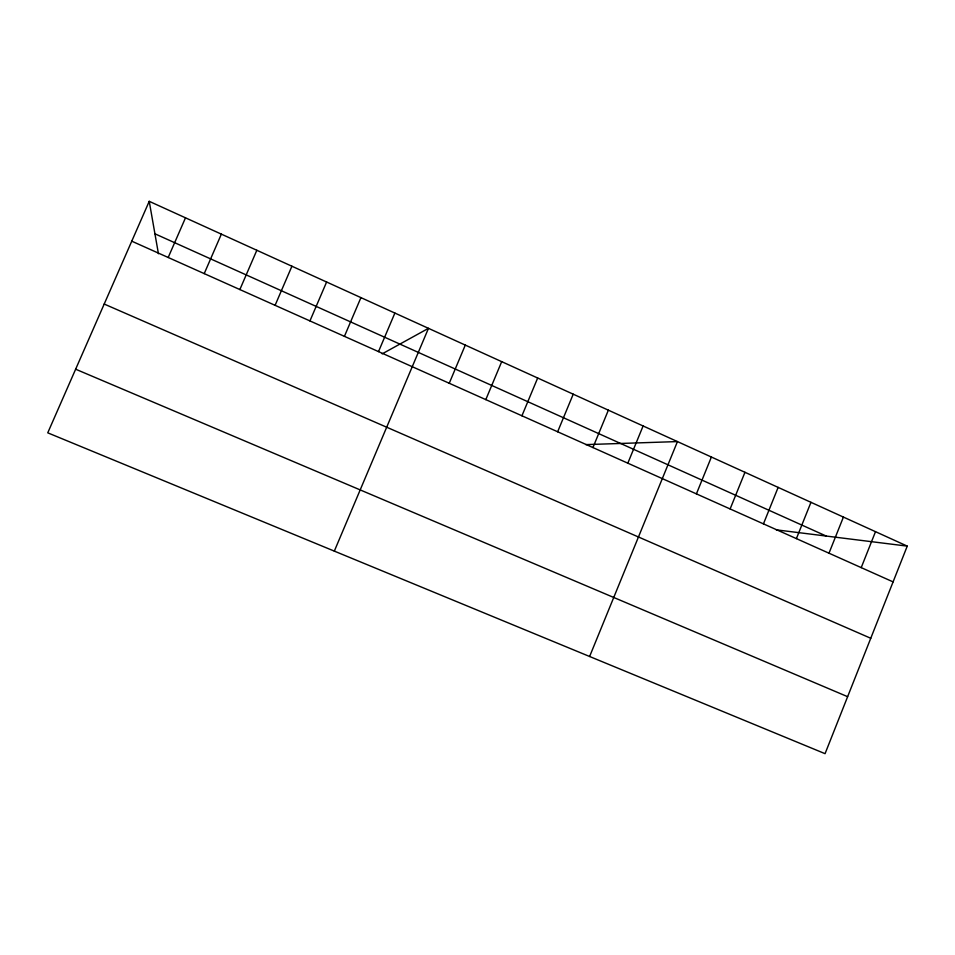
<?xml version="1.0" encoding="UTF-8"?>
<svg xmlns="http://www.w3.org/2000/svg" width="955" height="955" viewBox="0 0 955 955"><rect width="100%" height="100%" fill="white"/><g stroke="black" fill="none" stroke-linecap="round" stroke-linejoin="round"><path stroke-width="1.43" d="M907.25 546.117L825.06 753.674L47.75 432.83L149.231 201.326L907.25 546.117L776.284 529.846M861.219 567.628L875.508 531.672M828.988 553.196L843.42 517.073M796.398 538.62L810.962 502.318M763.451 523.865L778.146 487.384M696.41 493.866L711.391 457.027M730.121 508.955L744.96 472.295M589.617 656.491L677.453 441.58L585.821 444.612M627.829 463.175L643.109 425.966M592.936 447.561L608.371 410.161M557.648 431.767L573.227 394.176M521.931 415.795L537.677 378.013M485.809 399.62L501.697 361.647M449.244 383.265L465.3 345.089M334.322 551.119L428.473 328.329L382.191 353.851M344.421 336.351L360.93 297.614M378.514 351.607L394.881 313.061M309.945 320.916L326.61 282.012M275.1 305.325L291.92 266.218M239.86 289.556L256.835 250.27M204.227 273.608L221.369 234.13M168.199 257.48L185.497 217.824M75.636 369.203L847.634 696.684M104.202 304.048L870.757 638.274M131.766 241.185L893.08 581.882M154.937 233.808L826.206 536.042M149.231 201.326L158.435 253.744"/></g></svg>
